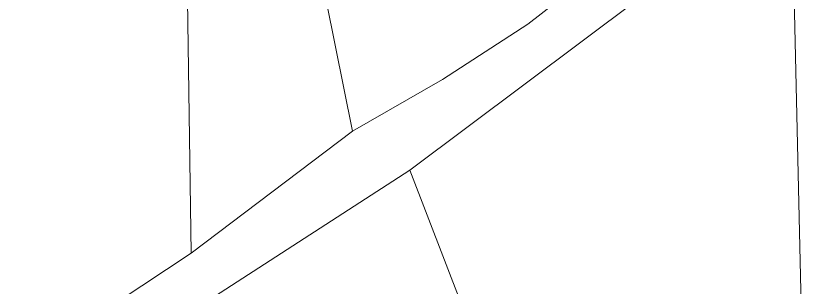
# Model space of a CAD drawing. Header units: millimetres. Extents: x -3245 to 2970, y 1153 to 3965.
# Drawn here: x 465.18 to 490, y 2661.44 to 2669.99 of the extents above; entities that cross this region are included whole.
import ezdxf

# ---------------------------------------------------------------- set-up
doc = ezdxf.new("R2010")
doc.units = ezdxf.units.MM
doc.layers.add('2', color=1, linetype='Continuous')

msp = doc.modelspace()

# ---------------------------------------------------------------- linework, layer by layer
at = {"layer": '2', "color": 1, "linetype": 'Continuous', "lineweight": 5}
for p, q in [((477.5703, 2665.1301), (489.5646, 2674.1473)), ((490, 2655.5464), (489.5646, 2674.1473)), ((475.7664, 2666.357), (470.6925, 2662.5143)), ((481.3139, 2655.3646), (477.5703, 2665.1301))]:
    msp.add_line(p, q, dxfattribs=at)
for points in [[(470.6925, 2662.5143), (470.5173, 2674.851), (472.5608, 2688.8147), (473.613, 2691.2486)], [(475.7664, 2666.357), (474.1212, 2674.5407), (478.2568, 2676.6002), (478.9948, 2681.424)], [(489.4325, 2676.4146), (487.1786, 2674.7508), (485.6233, 2673.2443), (484.0299, 2671.8632), (481.2811, 2669.7216), (478.5969, 2667.9777), (475.7664, 2666.357)], [(477.5703, 2665.1301), (465.4673, 2657.2906), (463.0083, 2655.8482), (459.5438, 2654.4679), (454.356, 2652.8748), (451.4363, 2652.1893), (449.2116, 2651.8591), (448.6924, 2651.7232), (447.4032, 2651.3927)], [(426.2391, 2652.7411), (426.813, 2652.842), (430.2673, 2652.835), (434.8403, 2652.651), (437.8794, 2652.7263), (440.4834, 2652.9735), (443.5927, 2653.1403), (448.9104, 2653.5468), (453.4357, 2654.9652), (456.122, 2655.6283), (459.0034, 2656.4393), (460.8045, 2657.3019), (463.0108, 2658.6225), (466.7827, 2659.9186), (470.6925, 2662.5143)]]:
    msp.add_lwpolyline(points, dxfattribs=at)

doc.saveas('drawing.dxf')
